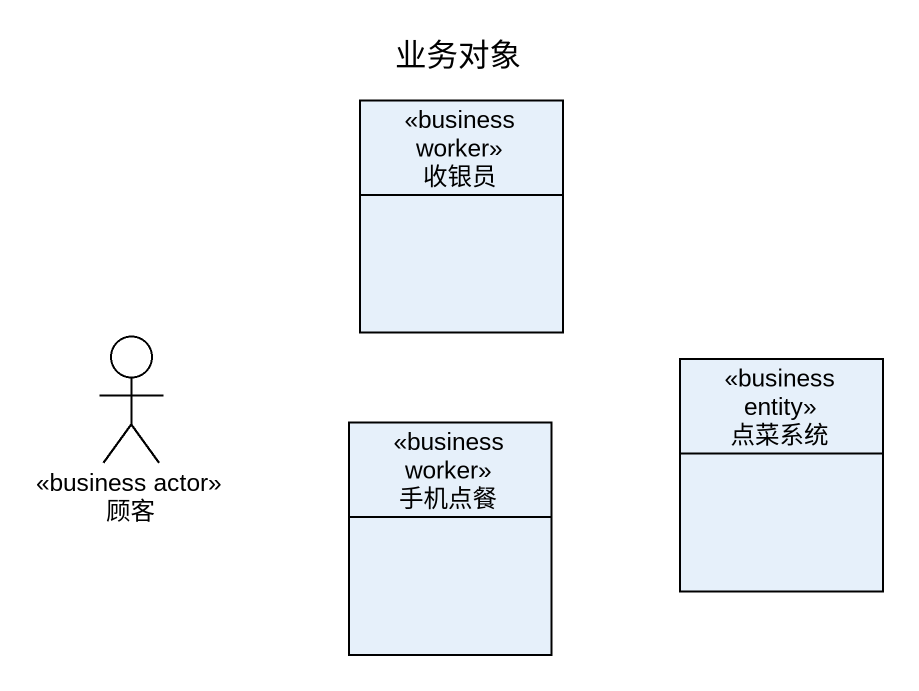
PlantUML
@startuml
title 业务对象
allowmixing
hide circle
hide empty members
class 收银员 <<business worker>>
actor 顾客 <<business actor>>
class 点菜系统 <<business entity>>
class 手机点餐 <<business worker>>
@enduml
